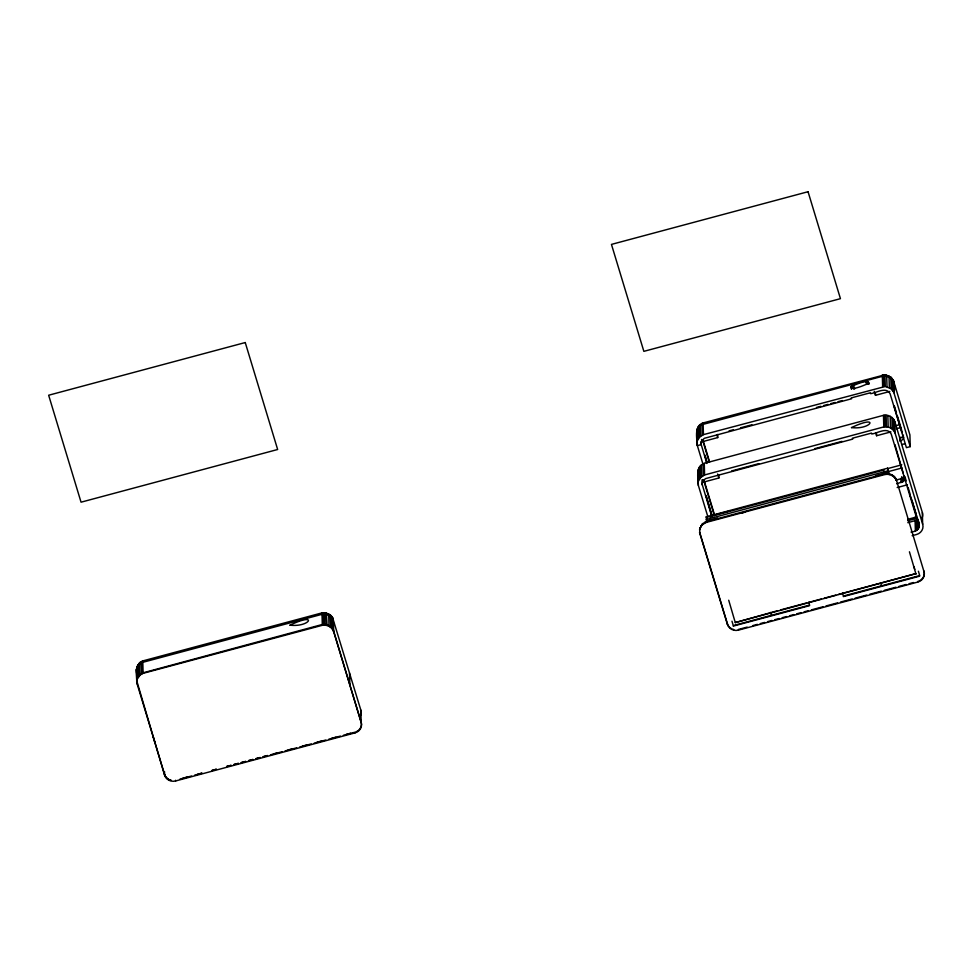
<?xml version="1.0" encoding="UTF-8"?>
<svg xmlns="http://www.w3.org/2000/svg" width="973" height="973" viewBox="0 0 973 973"><rect width="100%" height="100%" fill="white"/><g stroke="black" fill="none" stroke-linecap="round" stroke-linejoin="round"><path stroke-width="1.46" d="M916.7 515.945L914.997 518.804L907.663 520.774M706.945 522.428L706.24 516.821L887.619 468.208L889.31 473.96M838.446 594.406L916.019 573.608L735.284 622.586L777.695 610.679M888.325 473.815L887.619 468.208M910.996 532.085C914.523 531.903 920.13 529.713 918.804 525.177L891.207 434.031C887.376 426.515 877.281 433.386 871.772 433.994L871.504 433.094L852.409 438.215L852.689 439.115L705.474 478.643L702.628 481.38L702.141 484.226L711.871 516.687M136.366 670.385L138.859 664.875L142.776 662.333L321.99 614.316C326.551 613.416 332.109 616.043 333.252 620.75M136.719 681.368L136.731 666.943L139.82 662.564L140.173 674.958L137.108 679.336M703.078 464.498L697.179 445.05C696.996 437.886 693.919 426.065 703.102 422.939L884.944 374.763L890.782 377.05L893.482 380.711L909.913 434.919L910.241 446.619L906.422 447.641L890.088 393.724C886.257 386.208 876.162 393.019 870.64 393.664L870.373 392.776L851.29 397.884L851.557 398.772L704.343 438.312L701.509 441.049L701.01 443.895L706.86 463.476M697.106 428.959L697.179 445.05M708.028 517.308L698.334 485.345C698.091 478.059 695.16 466.529 704.27 463.355L883.484 415.325C888.033 414.449 893.165 416.943 894.734 421.418L922.368 512.601L922.647 524.289M698.188 482.985L698.261 469.375M699.502 529.835L701.983 524.325L705.899 521.783L885.114 473.754C889.663 472.89 894.795 475.371 896.364 479.847L924.009 571.71A8.927 8.343 -1.6 0 1 917.855 582.036L738.446 630.127A8.927 8.343 -1.6 0 1 727.427 624.411L699.66 532.9L699.903 527.804M896.644 483.8L903.285 481.44L905.024 477.013L906.228 480.905M137.059 678.643L138.13 676.369M697.434 440.66L699.514 437.181L703.43 434.639L885.272 386.463L891.11 388.75L893.81 392.411L910.241 446.619M698.59 480.954L700.669 477.488L704.586 474.946L883.8 426.916C888.349 426.04 893.482 428.534 895.051 433.009L922.684 524.192A8.927 8.343 -1.6 0 1 916.53 534.505L912.151 535.685M699.915 528.509L702.007 525.031L705.924 522.489L885.138 474.459C889.675 473.583 894.819 476.077 896.388 480.553L896.364 479.847M138.093 676.478L139.175 675.043M850.694 386.792C851.655 391.11 864.681 385.028 868.925 383.143C867.977 378.825 854.951 384.907 850.694 386.792L851.411 389.151M907.627 519.363L914.961 517.393L916.298 516.225L916.347 517.624M907.797 522.671L915.824 520.458L917.636 519.12M139.139 675.165L140.136 674.155M139.784 662.564L142.776 660.922L321.978 612.893L326.344 613.002L326.66 624.581L331.975 627.913M140.112 674.265L143.092 672.513M140.173 674.958L143.116 673.328L322.331 625.298C326.879 624.423 332.012 626.916 333.581 631.38L333.24 618.974L330.419 615.033L330.735 626.734M729.02 430.905L733.314 429.75M740.477 427.84L751.934 424.763M816.529 407.456L820.823 406.3M823.693 405.534L827.987 404.379M830.845 403.613L835.138 402.469M838.008 401.691L842.302 400.548M717.636 434.42L717.721 437.582L702.226 441.742L701.557 439.468M874.265 391.304L875.481 395.306L889.809 391.462M697.349 445.634L701.144 444.612L701.071 441.766M896.352 425.554L899.222 424.775M731.587 470.944L758.782 463.647M814.802 448.638L841.998 441.353M896.449 428.716L900.743 427.561M702.688 479.884L703.357 482.158L718.852 478.011L718.767 474.836M875.797 433.058L876.6 435.734L890.94 431.89M901.898 444.527L904.829 443.737M714.206 515.094L729.701 510.934M887.449 468.658L901.789 464.814M706.094 519.558L887.473 470.944M887.534 471.832L901.874 467.989M706.082 521.175L717.721 518.062M875.469 475.785L887.461 472.562M326.66 624.581L322.306 624.484L141.827 673.158L141.499 661.47L141.876 673.863M741.061 513.233L745.354 512.078M895.695 480.163L900.913 478.765A5.558 5.193 -1.6 0 0 904.245 476.284M897.179 487.546L907.432 484.797M780.492 609.937L806.714 602.907M808.77 602.36L821.297 599.003M824.204 598.213L835.868 595.087M733.228 626.125L809.56 605.656M843.348 596.607L919.68 576.15M182.9 778.205L187.278 777.038M197.495 774.301L201.873 773.121M212.078 770.385L216.456 769.217L212.09 770.507M231.039 765.313L226.66 766.481L231.051 765.423M238.336 763.355L233.958 764.523L238.336 763.464M241.255 762.577L245.622 761.397M248.541 760.618L252.919 759.439M255.838 758.66L260.217 757.493M263.136 756.702L267.502 755.535L263.136 756.812M273.34 753.966L277.719 752.798M287.923 750.061L292.301 748.882M302.518 746.145L306.884 744.977M317.101 742.241L321.479 741.061M331.684 738.325L336.062 737.157M346.266 734.42L350.645 733.241M179.993 779.105L191.669 775.98M194.576 775.189L201.873 773.243M241.255 762.686L245.634 761.506M248.553 760.728L252.931 759.548M255.838 758.77L260.217 757.602M270.433 754.866L282.097 751.728M285.016 750.949L296.68 747.823M299.599 747.045L311.275 743.907M314.194 743.129L325.858 740.003M328.777 739.225L340.441 736.087M343.36 735.308L355.036 732.183L355.048 732.876L175.639 780.966A8.927 8.343 -1.6 0 1 164.619 775.25L136.682 680.553M747.179 627.099L738.422 629.446L738.446 630.127M753.005 625.53L757.383 624.362M760.302 623.584L764.681 622.404M767.6 621.625L771.978 620.446M774.885 619.667L779.264 618.5M782.183 617.709L786.561 616.541M789.48 615.763L793.846 614.583M796.765 613.805L801.144 612.625M804.063 611.847L808.441 610.679M811.36 609.889L823.024 606.763M825.943 605.984L837.607 602.859M840.526 602.068L852.202 598.942M855.109 598.164L866.785 595.038M869.704 594.248L881.368 591.122M884.287 590.343L895.951 587.218M898.87 586.439L906.167 584.481M909.086 583.703L913.465 582.523M322.27 624.605L323.62 624.435L323.291 612.735L323.583 624.447L326.673 624.702L326.685 625.396M330.796 627.427L330.455 615.033L326.308 613.002L326.636 624.702L329.02 625.566M332.547 617.563L360.861 710.156L361.153 721.857A8.927 8.343 -1.6 0 1 356.13 731.818M355.048 732.876A8.927 8.343 -1.6 0 0 361.214 722.55L333.435 630.395L331.975 627.804L331.647 616.213L332 628.619M332.912 629.142L361.214 722.55M696.704 430.99C697.155 443.42 695.719 423.352 703.151 424.35L882.353 376.32C891.815 374.52 896.522 384.578 893.895 392.703M894.333 405.826L896.461 412.856M897.313 415.678L901.582 429.75M893.944 405.826L902.044 432.559L902.007 431.148M910.619 496.266L917.855 520.19M868.354 381.805L869.071 384.165M867.661 381.793L868.366 384.153M866.846 381.878L867.563 384.238M865.982 382.073L866.7 384.432M884.25 471.479L885.114 474.35M853.576 385.393L854.647 388.945M852.713 385.673L853.783 389.212M851.91 386.013L852.628 388.373M851.229 386.39L851.934 388.75M716.919 434.919L717.721 437.582M717.636 473.997L718.852 478.011M703.455 441.633L709.633 461.993M702.615 440.137L709.232 461.956M707.03 462.102L704.89 455.072L706.641 462.114M704.148 480.601L714.717 515.508M703.747 480.565L714.316 515.459M712.418 516.602L706.021 495.488L712.029 516.602M728.984 626.624A8.927 8.343 -1.6 0 1 727.403 623.729L699.648 532.195L699.66 532.9M136.475 671.334L136.694 673.328L136.767 666.931L136.865 683.727L136.366 668.962L136.804 683.034M136.828 682.912L164.595 774.557A8.927 8.343 -1.6 0 0 168.828 779.555M908.077 487.364L910.229 494.503M911.956 500.219L916.274 514.51M153.32 737.303L155.157 743.372M918.415 571.236L919.692 575.59L843.372 596.048L842.521 593.141M913.963 566.614L914.79 569.412M909.427 551.788L915.994 574.155M880.674 582.912L881.538 585.819M808.721 602.202L809.572 605.109L733.265 625.566L731.976 621.2M770.567 612.431L771.419 615.337M706.24 516.821L707.079 519.704M728.716 600.232L735.284 622.586M697.872 471.394L698.334 485.345M924.009 571.71L923.997 571.029A8.927 8.343 -1.6 0 1 923.195 577.378M918.731 521.516L918.889 527.342M918.719 522.27L918.804 525.177M918.524 522.221L918.682 528.047M918.159 521.419L918.354 528.704M917.685 519.047L917.928 529.312M917.113 519.655L917.393 529.847M916.505 520.105L916.785 530.309M917.831 581.355L917.855 582.036M915.727 516.906L915.763 518.317M915.824 520.458L916.104 530.662M915.094 520.713L915.374 530.917M914.961 517.393L914.997 518.804M910.193 494.868L910.229 496.279M904.635 476.6L904.72 479.421M904.233 475.931L904.355 480.163M903.759 476.612L903.868 480.844M903.175 472.987L895.038 444.843L895.075 446.242M903.163 477.22L903.285 481.44M902.482 477.719L902.591 481.951M901.679 476.721L901.837 482.353M899.733 436.67L899.855 441.17A5.558 5.193 -1.6 0 0 903.795 437.169M900.901 478.412L901.022 482.632M893.567 381.002L893.603 382.413M894.734 421.418L895.051 433.009M893.482 380.711L893.81 392.411M892.922 379.567L893.25 391.268M894.09 419.983L894.406 431.574M895.719 478.412L895.744 479.117M894.783 477.086L894.807 477.792M891.986 378.242L892.314 389.942M893.153 418.658L893.469 430.248M890.782 377.05L891.11 388.75M891.949 417.466L892.265 429.057M893.579 475.894L893.603 476.6M889.018 375.882L889.346 387.582M890.186 416.298L890.514 427.889M891.815 474.727L891.84 475.432M886.671 375.019L886.999 386.719M887.838 415.435L888.167 427.025M889.468 473.863L889.492 474.569M884.944 374.763L885.272 386.463M886.111 415.179L886.427 426.77M887.741 473.608L887.765 474.313M883.63 374.763L883.958 386.463M884.785 415.167L885.114 426.758M886.427 473.608L886.439 474.313M882.316 374.921L882.645 386.609M883.484 415.325L883.8 426.916M885.114 473.754L885.138 474.459M883.922 473.924L883.812 470.044L710.12 516.602L710.229 520.47M875.42 393.201L875.481 395.306M876.551 433.617L876.6 435.734M727.403 623.729L727.427 624.411M703.102 422.939L703.43 434.639M704.27 463.355L704.586 474.946M705.899 521.783L705.924 522.489M701.861 423.474L702.19 435.174M703.029 463.89L703.357 475.481M704.659 522.319L704.683 523.024M703.297 480.054L703.357 482.158M702.02 479.859L702.263 484.943M700.159 424.581L700.487 436.281M701.326 464.997L701.642 476.588M702.956 523.425L702.968 524.131M699.186 425.481L699.514 437.181M700.353 465.897L700.669 477.488M701.983 524.325L702.007 525.031M698.14 426.794L698.468 438.495M699.307 467.21L699.623 478.801M700.937 525.639L700.949 526.344M696.936 433.642L697.142 440.927M349.538 672.902L349.866 684.603M333.107 618.694L333.435 630.395M332.584 617.551L332.936 629.957M328.692 613.866L329.032 626.271M324.605 612.747L324.958 625.14M323.62 624.435L323.632 625.14M321.978 612.893L322.331 625.298M175.614 780.273L175.639 780.966M164.51 771.553L164.619 775.25M142.776 660.922L143.116 673.328M138.847 663.452L139.2 675.858M137.801 664.778L138.154 677.184M922.368 512.601A8.927 8.343 -1.6 0 1 922.063 517.952M903.479 435.126A5.558 5.193 -1.6 0 1 899.782 438.337M733.8 629.519A8.927 8.343 -1.6 0 1 732.693 629.19M731.635 628.716A8.927 8.343 -1.6 0 1 729.774 627.427M922.562 578.29A8.927 8.343 -1.6 0 1 920.932 579.859M919.971 580.48A8.927 8.343 -1.6 0 1 918.938 580.978M360.861 710.156A8.927 8.343 -1.6 0 1 360.569 715.52M170.993 780.237A8.927 8.343 -1.6 0 1 169.886 779.908M168.828 779.446A8.927 8.343 -1.6 0 1 165.519 776.442M164.984 775.469A8.927 8.343 -1.6 0 1 164.595 774.447M170.993 780.358A8.927 8.343 -1.6 0 1 169.886 780.018M290.003 625.165C310.399 627.585 318.451 611.482 290.003 625.165M851.509 427.597C871.893 430.017 879.945 413.926 851.509 427.597M245.245 342.545L48.65 395.233L81.051 502.19L277.646 449.502L245.245 342.545M808.052 191.717L611.458 244.405L643.858 351.35L840.441 298.662L808.052 191.717"/></g></svg>
